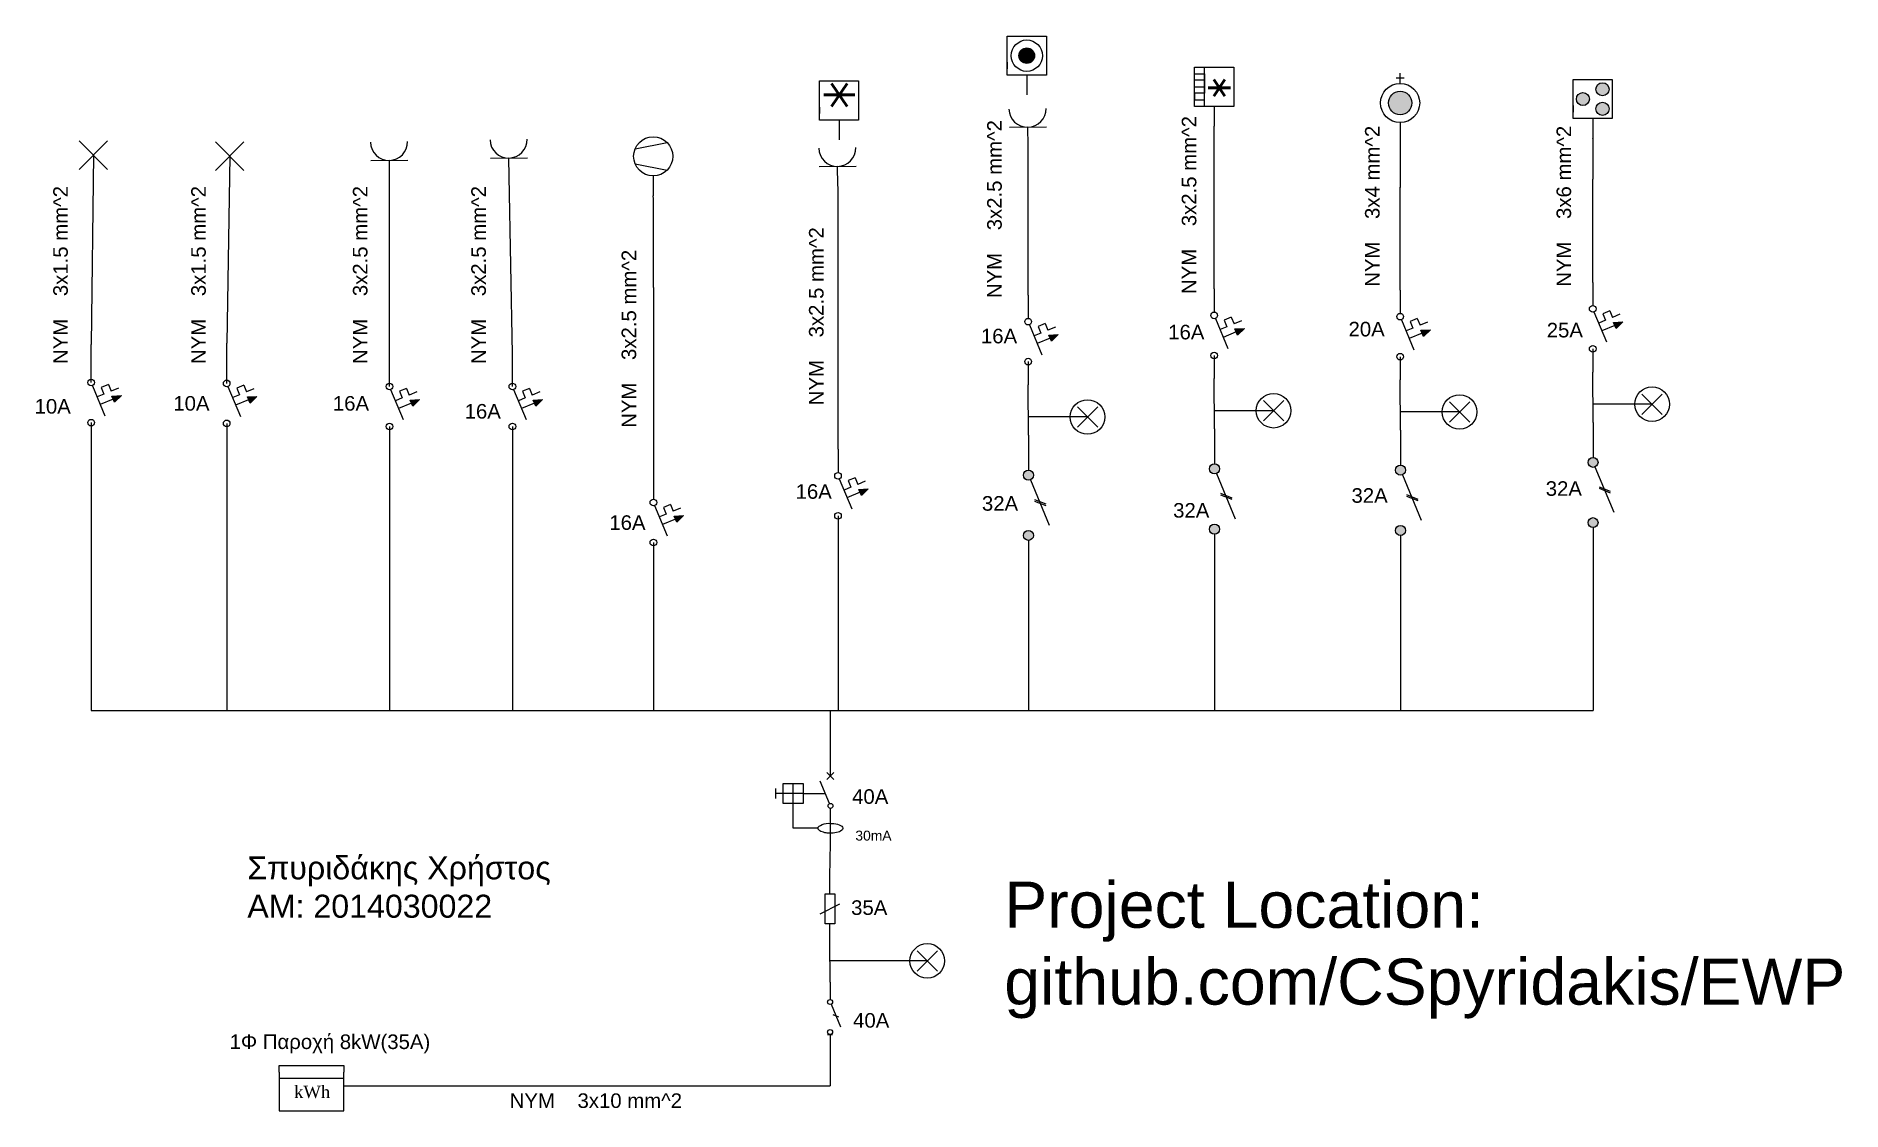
# Model space of a CAD drawing. Header units: millimetres. Extents: x 2192 to 2501, y 1847 to 2031.
import ezdxf

# ---------------------------------------------------------------- set-up
doc = ezdxf.new("R2010")
doc.units = ezdxf.units.MM
doc.styles.get("Standard").update_dxf_attribs({"font": 'arial.ttf'})
doc.styles.add('TXT', font='romans.shx')

msp = doc.modelspace()

# ---------------------------------------------------------------- hatches: boundary and pattern name
for points in [[(2360.24, 2027.74, 1), (2362.93, 2027.74, 1)], [(2423.65, 2019.62, 1), (2427.68, 2019.62, 1)]]:
    msp.add_hatch(color=256).paths.add_polyline_path(points)
h = msp.add_hatch(color=256)
h.paths.add_polyline_path([(2458.15, 2020.3, 1), (2455.91, 2020.3, 1)])
h.paths.add_polyline_path([(2459.27, 2021.98, 1), (2461.51, 2021.98, 1)])
h.paths.add_polyline_path([(2459.27, 2018.62, 1), (2461.51, 2018.62, 1)])
h = msp.add_hatch(color=256)
h.dxf.hatch_style = 1
h.paths.add_polyline_path([(2398.93, 1980.93), (2397.3, 1980.85), (2397.76, 1979.79)])
h = msp.add_hatch(color=256)
h.dxf.hatch_style = 1
h.paths.add_polyline_path([(2430.85, 1980.71), (2429.22, 1980.62), (2429.68, 1979.57)])
h = msp.add_hatch(color=256)
h.dxf.hatch_style = 1
h.paths.add_polyline_path([(2463.89, 1982.05), (2462.26, 1981.96), (2462.73, 1980.91)])
h = msp.add_hatch(color=256)
h.dxf.hatch_style = 1
h.paths.add_polyline_path([(2366.99, 1979.86), (2365.36, 1979.77), (2365.83, 1978.72)])
h = msp.add_hatch(color=256)
h.dxf.hatch_style = 1
h.paths.add_polyline_path([(2206.19, 1969.39), (2204.56, 1969.31), (2205.02, 1968.25)])
h = msp.add_hatch(color=256)
h.dxf.hatch_style = 1
h.paths.add_polyline_path([(2229.44, 1969.27), (2227.81, 1969.18), (2228.27, 1968.13)])
h = msp.add_hatch(color=256)
h.dxf.hatch_style = 1
h.paths.add_polyline_path([(2257.37, 1968.72), (2255.74, 1968.64), (2256.2, 1967.59)])
h = msp.add_hatch(color=256)
h.dxf.hatch_style = 1
h.paths.add_polyline_path([(2278.48, 1968.72), (2276.84, 1968.64), (2277.31, 1967.59)])
h = msp.add_hatch(color=256)
h.dxf.hatch_style = 1
h.paths.add_polyline_path([(2459.62, 1957.94, 1), (2457.91, 1957.94, 1)])
h.paths.add_polyline_path([(2457.91, 1947.6, 1), (2459.62, 1947.6, 1)])
h = msp.add_hatch(color=256)
h.dxf.hatch_style = 1
h.paths.add_polyline_path([(2362.72, 1955.75, 1), (2361.01, 1955.75, 1)])
h.paths.add_polyline_path([(2361.01, 1945.41, 1), (2362.72, 1945.41, 1)])
h = msp.add_hatch(color=256)
h.dxf.hatch_style = 1
h.paths.add_polyline_path([(2394.66, 1956.83, 1), (2392.94, 1956.83, 1)])
h.paths.add_polyline_path([(2392.94, 1946.48, 1), (2394.66, 1946.48, 1)])
h = msp.add_hatch(color=256)
h.dxf.hatch_style = 1
h.paths.add_polyline_path([(2426.58, 1956.61, 1), (2424.86, 1956.61, 1)])
h.paths.add_polyline_path([(2424.86, 1946.26, 1), (2426.58, 1946.26, 1)])
h = msp.add_hatch(color=256)
h.dxf.hatch_style = 1
h.paths.add_polyline_path([(2334.36, 1953.39), (2332.73, 1953.31), (2333.19, 1952.26)])
h = msp.add_hatch(color=256)
h.dxf.hatch_style = 1
h.paths.add_polyline_path([(2302.67, 1948.8), (2301.04, 1948.72), (2301.51, 1947.67)])

# ---------------------------------------------------------------- linework, layer by layer
for p, q in [((2358.23, 2024.38), (2358.23, 2031.1)), ((2358.23, 2031.1), (2364.94, 2031.1)), ((2364.94, 2031.1), (2364.94, 2024.38)), ((2358.23, 2028.86), (2358.23, 2029.98)), ((2358.23, 2026.62), (2358.23, 2025.5)), ((2364.94, 2024.38), (2358.23, 2024.38)), ((2361.58, 2024.38), (2359.91, 2024.38)), ((2361.58, 2024.38), (2361.58, 2024.38)), ((2361.58, 2024.38), (2361.58, 2020.99)), ((2390.39, 2019.04), (2390.39, 2025.76)), ((2390.39, 2025.76), (2397.1, 2025.76)), ((2390.39, 2023.52), (2390.39, 2024.64)), ((2390.39, 2024.64), (2392.07, 2024.64)), ((2392.07, 2019.04), (2392.07, 2025.76)), ((2392.07, 2024.64), (2392.07, 2021.28)), ((2397.1, 2025.76), (2397.1, 2019.04)), ((2425.66, 2023.87), (2424.98, 2023.87)), ((2425.66, 2022.97), (2425.66, 2024.76)), ((2426.35, 2023.87), (2425.66, 2023.87)), ((2326.01, 2016.68), (2326.01, 2023.4)), ((2326.01, 2023.4), (2332.72, 2023.4)), ((2326.01, 2021.16), (2326.01, 2022.28)), ((2332.72, 2023.4), (2332.72, 2016.68)), ((2392.07, 2023.52), (2390.39, 2023.52)), ((2390.39, 2022.4), (2392.07, 2022.4)), ((2392.07, 2021.28), (2390.39, 2021.28)), ((2390.39, 2021.28), (2390.39, 2020.16)), ((2392.07, 2022.4), (2392.07, 2023.52)), ((2455.36, 2016.95), (2455.36, 2023.66)), ((2455.36, 2023.66), (2462.07, 2023.66)), ((2455.36, 2021.42), (2455.36, 2022.54)), ((2462.07, 2023.66), (2462.07, 2016.95)), ((2326.01, 2018.92), (2326.01, 2017.8)), ((2390.39, 2020.16), (2392.07, 2020.16)), ((2397.1, 2019.04), (2390.39, 2019.04)), ((2393.74, 2019.04), (2392.07, 2019.04)), ((2393.74, 2019.04), (2393.74, 2019.04)), ((2393.74, 2019.04), (2393.74, 2015.65)), ((2455.36, 2019.18), (2455.36, 2018.06)), ((2332.72, 2016.68), (2326.01, 2016.68)), ((2329.37, 2016.68), (2327.69, 2016.68)), ((2329.37, 2016.68), (2329.37, 2016.68)), ((2329.37, 2016.68), (2329.37, 2013.29)), ((2361.76, 2015.47), (2358.59, 2015.41)), ((2361.76, 2015.47), (2364.94, 2015.53)), ((2361.82, 2012.29), (2361.76, 2015.47)), ((2393.74, 2006.92), (2393.74, 2015.65)), ((2425.66, 2016.26), (2425.66, 2016.26)), ((2425.66, 2016.26), (2425.66, 2012.86)), ((2462.07, 2016.95), (2455.36, 2016.95)), ((2458.71, 2016.95), (2457.03, 2016.95)), ((2458.71, 2016.95), (2458.71, 2016.95)), ((2458.71, 2016.95), (2458.71, 2013.55)), ((2198.96, 2013.1), (2203.83, 2008.23)), ((2203.83, 2013.1), (2198.96, 2008.23)), ((2222.35, 2012.93), (2227.22, 2008.05)), ((2227.22, 2012.93), (2222.35, 2008.05)), ((2294.36, 2011.75), (2299.84, 2012.84)), ((2361.82, 2005.32), (2361.82, 2012.29)), ((2425.66, 2012.86), (2425.66, 2005.13)), ((2458.71, 2013.48), (2458.71, 2013.55)), ((2458.71, 2013.48), (2458.71, 2006.56)), ((2201.39, 2010.67), (2201.01, 1978.19)), ((2224.78, 2010.49), (2224.26, 1978.38)), ((2252.18, 2009.77), (2249, 2009.71)), ((2252.18, 2009.77), (2255.35, 2009.83)), ((2252.23, 2006.59), (2252.18, 2009.77)), ((2272.7, 2010.16), (2269.52, 2010.1)), ((2272.7, 2010.16), (2275.87, 2010.22)), ((2272.75, 2006.98), (2272.7, 2010.16)), ((2294.36, 2009.18), (2299.84, 2008.09)), ((2329.12, 2008.74), (2325.94, 2008.68)), ((2329.12, 2008.74), (2332.29, 2008.8)), ((2329.17, 2005.57), (2329.12, 2008.74)), ((2252.19, 1978.06), (2252.23, 2006.59)), ((2273.29, 1976.59), (2272.75, 2006.98)), ((2297.46, 2007.11), (2297.46, 2007.11)), ((2297.46, 2007.11), (2297.46, 2003.71)), ((2329.18, 2005.08), (2329.17, 2005.57)), ((2361.81, 2004.69), (2361.82, 2005.32)), ((2393.75, 2006.67), (2393.74, 2006.92)), ((2393.75, 1987.71), (2393.75, 2006.67)), ((2458.71, 1988.83), (2458.71, 2006.56)), ((2297.49, 2003.16), (2297.46, 2003.71)), ((2297.49, 1987.94), (2297.49, 2003.16)), ((2329.18, 1987.71), (2329.18, 2005.08)), ((2361.81, 1986.64), (2361.81, 2004.69)), ((2425.66, 2005.13), (2425.66, 2005.17)), ((2425.66, 1987.49), (2425.66, 2005.13)), ((2297.49, 1987.94), (2297.49, 1955.59)), ((2329.18, 1960.18), (2329.18, 1987.71)), ((2361.81, 1986.64), (2361.81, 1982.66)), ((2393.75, 1987.71), (2393.75, 1983.74)), ((2425.66, 1987.49), (2425.66, 1983.51)), ((2458.71, 1988.83), (2458.71, 1984.85)), ((2458.93, 1983.76), (2461.07, 1978.6)), ((2461.65, 1983.96), (2460.43, 1983.46)), ((2461.65, 1983.96), (2462.12, 1982.82)), ((2362.03, 1981.57), (2364.17, 1976.41)), ((2364.75, 1981.77), (2363.53, 1981.27)), ((2363.53, 1981.27), (2364.01, 1980.13)), ((2364.75, 1981.77), (2365.22, 1980.63)), ((2366.49, 1981.16), (2365.22, 1980.63)), ((2393.96, 1982.64), (2396.1, 1977.49)), ((2395.94, 1981.2), (2394.78, 1980.73)), ((2396.68, 1982.85), (2395.47, 1982.34)), ((2395.47, 1982.34), (2395.94, 1981.2)), ((2396.68, 1982.85), (2397.15, 1981.71)), ((2398.43, 1982.24), (2397.15, 1981.71)), ((2397.3, 1980.85), (2398.93, 1980.93)), ((2397.76, 1979.79), (2397.3, 1980.85)), ((2398.93, 1980.93), (2397.76, 1979.79)), ((2425.88, 1982.42), (2428.02, 1977.26)), ((2427.86, 1980.98), (2426.7, 1980.5)), ((2428.6, 1982.62), (2427.38, 1982.12)), ((2427.38, 1982.12), (2427.86, 1980.98)), ((2428.6, 1982.62), (2429.07, 1981.48)), ((2430.35, 1982.01), (2429.07, 1981.48)), ((2429.22, 1980.62), (2430.85, 1980.71)), ((2429.68, 1979.57), (2429.22, 1980.62)), ((2430.85, 1980.71), (2429.68, 1979.57)), ((2460.9, 1982.32), (2459.75, 1981.84)), ((2462.49, 1981.45), (2460.25, 1980.52)), ((2460.43, 1983.46), (2460.9, 1982.32)), ((2463.39, 1983.35), (2462.12, 1982.82)), ((2462.26, 1981.96), (2463.89, 1982.05)), ((2462.73, 1980.91), (2462.26, 1981.96)), ((2463.89, 1982.05), (2462.73, 1980.91)), ((2201.01, 1971.63), (2201.01, 1978.19)), ((2224.26, 1971.5), (2224.26, 1978.38)), ((2252.19, 1970.96), (2252.19, 1978.06)), ((2364.01, 1980.13), (2362.85, 1979.65)), ((2365.59, 1979.26), (2363.35, 1978.33)), ((2365.36, 1979.77), (2366.99, 1979.86)), ((2365.83, 1978.72), (2365.36, 1979.77)), ((2366.99, 1979.86), (2365.83, 1978.72)), ((2397.52, 1980.33), (2395.28, 1979.4)), ((2429.44, 1980.11), (2427.2, 1979.18)), ((2458.71, 1977.42), (2458.71, 1973.44)), ((2273.29, 1970.96), (2273.29, 1976.59)), ((2361.81, 1975.23), (2361.81, 1971.25)), ((2393.75, 1976.3), (2393.75, 1972.33)), ((2425.66, 1976.08), (2425.66, 1972.1)), ((2203.95, 1971.31), (2202.73, 1970.81)), ((2203.95, 1971.31), (2204.42, 1970.17)), ((2227.19, 1971.18), (2225.98, 1970.68)), ((2227.19, 1971.18), (2227.67, 1970.04)), ((2361.87, 1962.61), (2361.81, 1971.25)), ((2393.8, 1963.68), (2393.75, 1972.33)), ((2425.72, 1963.46), (2425.66, 1972.1)), ((2458.77, 1964.8), (2458.71, 1973.44)), ((2201.23, 1971.1), (2203.36, 1965.95)), ((2203.2, 1969.67), (2202.05, 1969.19)), ((2204.79, 1968.79), (2202.54, 1967.87)), ((2202.73, 1970.81), (2203.2, 1969.67)), ((2205.69, 1970.7), (2204.42, 1970.17)), ((2204.56, 1969.31), (2206.19, 1969.39)), ((2205.02, 1968.25), (2204.56, 1969.31)), ((2206.19, 1969.39), (2205.02, 1968.25)), ((2224.48, 1970.98), (2226.61, 1965.82)), ((2226.45, 1969.54), (2225.3, 1969.06)), ((2228.03, 1968.67), (2225.79, 1967.74)), ((2225.98, 1970.68), (2226.45, 1969.54)), ((2228.94, 1970.57), (2227.67, 1970.04)), ((2227.81, 1969.18), (2229.44, 1969.27)), ((2228.27, 1968.13), (2227.81, 1969.18)), ((2229.44, 1969.27), (2228.27, 1968.13)), ((2252.4, 1970.44), (2254.54, 1965.28)), ((2254.38, 1969), (2253.22, 1968.52)), ((2255.96, 1968.13), (2253.72, 1967.2)), ((2255.12, 1970.64), (2253.91, 1970.14)), ((2253.91, 1970.14), (2254.38, 1969)), ((2255.12, 1970.64), (2255.59, 1969.5)), ((2256.87, 1970.03), (2255.59, 1969.5)), ((2255.74, 1968.64), (2257.37, 1968.72)), ((2256.2, 1967.59), (2255.74, 1968.64)), ((2257.37, 1968.72), (2256.2, 1967.59)), ((2273.51, 1970.44), (2275.65, 1965.28)), ((2275.49, 1969), (2274.33, 1968.52)), ((2277.07, 1968.13), (2274.83, 1967.2)), ((2276.23, 1970.64), (2275.01, 1970.14)), ((2275.01, 1970.14), (2275.49, 1969)), ((2276.23, 1970.64), (2276.7, 1969.5)), ((2277.98, 1970.03), (2276.7, 1969.5)), ((2276.84, 1968.64), (2278.48, 1968.72)), ((2277.31, 1967.59), (2276.84, 1968.64)), ((2278.48, 1968.72), (2277.31, 1967.59)), ((2402.19, 1968.55), (2405.68, 1965.06)), ((2405.68, 1968.55), (2402.19, 1965.06)), ((2434.11, 1968.33), (2437.6, 1964.84)), ((2437.6, 1968.33), (2434.11, 1964.84)), ((2467.16, 1969.67), (2470.65, 1966.18)), ((2470.65, 1969.67), (2467.16, 1966.18)), ((2372, 1965.73), (2361.85, 1965.73)), ((2370.26, 1967.48), (2373.75, 1963.99)), ((2373.75, 1967.48), (2370.26, 1963.99)), ((2403.94, 1966.81), (2393.78, 1966.81)), ((2435.85, 1966.59), (2425.7, 1966.59)), ((2468.9, 1967.92), (2458.75, 1967.92)), ((2201.01, 1964.76), (2201.01, 1915.34)), ((2224.26, 1964.64), (2224.26, 1915.34)), ((2252.19, 1964.1), (2252.19, 1915.34)), ((2273.29, 1964.1), (2273.29, 1915.34)), ((2361.87, 1962.61), (2361.87, 1956.61)), ((2393.8, 1963.68), (2393.8, 1957.68)), ((2425.72, 1963.46), (2425.72, 1957.46)), ((2458.77, 1964.8), (2458.77, 1958.8)), ((2329.18, 1960.18), (2329.18, 1956.2)), ((2394.13, 1956.04), (2397.35, 1948.26)), ((2426.05, 1955.81), (2429.27, 1948.04)), ((2459.09, 1957.15), (2462.31, 1949.38)), ((2297.49, 1955.59), (2297.49, 1951.61)), ((2329.4, 1955.11), (2331.53, 1949.95)), ((2331.37, 1953.67), (2330.22, 1953.19)), ((2332.96, 1952.8), (2330.72, 1951.87)), ((2332.12, 1955.31), (2330.9, 1954.81)), ((2330.9, 1954.81), (2331.37, 1953.67)), ((2332.12, 1955.31), (2332.59, 1954.17)), ((2333.86, 1954.7), (2332.59, 1954.17)), ((2332.73, 1953.31), (2334.36, 1953.39)), ((2333.19, 1952.26), (2332.73, 1953.31)), ((2334.36, 1953.39), (2333.19, 1952.26)), ((2362.2, 1954.96), (2365.41, 1947.19)), ((2394.84, 1952.64), (2396.77, 1951.88)), ((2459.81, 1953.75), (2461.73, 1952.99)), ((2459.81, 1953.49), (2461.73, 1952.73)), ((2297.71, 1950.52), (2299.85, 1945.36)), ((2300.43, 1950.72), (2299.21, 1950.22)), ((2299.21, 1950.22), (2299.69, 1949.08)), ((2300.43, 1950.72), (2300.9, 1949.58)), ((2302.17, 1950.11), (2300.9, 1949.58)), ((2362.91, 1951.56), (2364.83, 1950.8)), ((2362.91, 1951.3), (2364.83, 1950.54)), ((2394.84, 1952.37), (2396.77, 1951.61)), ((2426.76, 1952.42), (2428.69, 1951.65)), ((2426.76, 1952.15), (2428.69, 1951.39)), ((2299.69, 1949.08), (2298.53, 1948.6)), ((2301.27, 1948.21), (2299.03, 1947.28)), ((2301.04, 1948.72), (2302.67, 1948.8)), ((2301.51, 1947.67), (2301.04, 1948.72)), ((2302.67, 1948.8), (2301.51, 1947.67)), ((2329.18, 1948.77), (2329.18, 1915.34)), ((2458.77, 1946.74), (2458.77, 1915.34)), ((2297.49, 1944.18), (2297.49, 1915.34)), ((2361.87, 1944.55), (2361.87, 1915.34)), ((2393.8, 1945.63), (2393.8, 1915.34)), ((2425.72, 1945.4), (2425.72, 1915.34)), ((2201.01, 1915.34), (2458.77, 1915.34)), ((2327.89, 1904.1), (2327.89, 1915.34)), ((2327.73, 1899.38), (2326.12, 1903.25)), ((2327.29, 1903.54), (2328.49, 1904.74)), ((2328.49, 1903.54), (2327.29, 1904.74)), ((2318.51, 1900.27), (2318.51, 1901.97)), ((2319.79, 1901.12), (2318.51, 1901.12)), ((2319.79, 1899.41), (2319.79, 1902.82)), ((2319.79, 1902.82), (2323.2, 1902.82)), ((2323.2, 1901.12), (2319.79, 1901.12)), ((2321.49, 1899.41), (2321.49, 1902.82)), ((2323.2, 1902.82), (2323.2, 1899.41)), ((2323.2, 1901.12), (2327.04, 1901.12)), ((2323.2, 1899.41), (2319.79, 1899.41)), ((2321.49, 1895.15), (2321.49, 1899.41)), ((2327.89, 1892.59), (2327.89, 1898.56)), ((2325.76, 1895.15), (2321.49, 1895.15)), ((2325.76, 1895.15), (2325.8, 1895.32)), ((2325.8, 1894.97), (2325.76, 1895.15)), ((2325.8, 1895.32), (2325.94, 1895.49)), ((2325.93, 1894.82), (2325.8, 1894.97)), ((2326.06, 1894.73), (2325.93, 1894.82)), ((2325.94, 1895.49), (2326.15, 1895.64)), ((2326.23, 1894.62), (2326.06, 1894.73)), ((2326.15, 1895.64), (2326.45, 1895.78)), ((2326.45, 1894.52), (2326.23, 1894.62)), ((2326.45, 1895.78), (2326.81, 1895.89)), ((2326.67, 1894.45), (2326.45, 1894.52)), ((2326.91, 1894.39), (2326.67, 1894.45)), ((2326.81, 1895.89), (2327.16, 1895.95)), ((2327.14, 1894.35), (2326.91, 1894.39)), ((2327.32, 1894.33), (2327.14, 1894.35)), ((2327.16, 1895.95), (2327.62, 1896)), ((2327.49, 1894.31), (2327.32, 1894.33)), ((2327.73, 1894.3), (2327.49, 1894.31)), ((2327.62, 1896), (2327.89, 1895.99)), ((2327.88, 1894.3), (2327.73, 1894.3)), ((2328.01, 1894.3), (2327.88, 1894.3)), ((2327.89, 1895.99), (2328.21, 1895.99)), ((2328.17, 1894.31), (2328.01, 1894.3)), ((2328.37, 1894.32), (2328.17, 1894.31)), ((2328.21, 1895.99), (2328.44, 1895.98)), ((2328.66, 1894.35), (2328.37, 1894.32)), ((2328.44, 1895.98), (2328.8, 1895.93)), ((2328.9, 1894.4), (2328.66, 1894.35)), ((2328.8, 1895.93), (2329.1, 1895.86)), ((2329.22, 1894.48), (2328.9, 1894.4)), ((2329.1, 1895.86), (2329.4, 1895.75)), ((2329.42, 1894.56), (2329.22, 1894.48)), ((2329.4, 1895.75), (2329.62, 1895.64)), ((2329.62, 1894.66), (2329.42, 1894.56)), ((2329.62, 1895.64), (2329.82, 1895.5)), ((2329.83, 1894.81), (2329.62, 1894.66)), ((2329.82, 1895.5), (2329.97, 1895.34)), ((2329.96, 1894.94), (2329.83, 1894.81)), ((2330.01, 1895.08), (2329.96, 1894.94)), ((2329.97, 1895.34), (2330.02, 1895.2)), ((2330.02, 1895.2), (2330.01, 1895.08)), ((2327.8, 1886.86), (2327.89, 1892.59)), ((2327.8, 1883.87), (2327.8, 1886.86)), ((2326.1, 1880.46), (2329.51, 1882.17)), ((2326.95, 1883.87), (2328.66, 1883.87)), ((2326.95, 1878.76), (2326.95, 1883.87)), ((2328.66, 1883.87), (2328.66, 1878.76)), ((2328.66, 1878.76), (2326.95, 1878.76)), ((2327.8, 1875.77), (2327.8, 1878.76)), ((2327.82, 1868.74), (2327.8, 1875.77)), ((2344.5, 1872.38), (2327.81, 1872.38)), ((2342.75, 1874.13), (2346.24, 1870.64)), ((2346.24, 1874.13), (2342.75, 1870.64)), ((2327.82, 1868.74), (2327.82, 1865.76)), ((2327.98, 1864.94), (2329.59, 1861.07)), ((2328.3, 1863.19), (2329.26, 1862.81)), ((2327.39, 1859.76), (2328.25, 1859.76)), ((2327.82, 1859.76), (2327.82, 1850.97)), ((2233.26, 1853.31), (2233.26, 1854.42)), ((2233.26, 1854.42), (2244.37, 1854.42)), ((2244.37, 1854.42), (2244.37, 1853.31)), ((2233.26, 1853.31), (2233.26, 1846.65)), ((2244.37, 1852.2), (2233.26, 1852.2)), ((2244.37, 1846.65), (2244.37, 1853.31)), ((2244.37, 1850.97), (2327.82, 1850.97)), ((2233.26, 1846.65), (2244.37, 1846.65))]:
    msp.add_line(p, q)
for centre, radius in [((2361.58, 2027.74), 2.69), ((2361.58, 2027.74), 1.34), ((2425.66, 2019.62), 3.36), ((2425.66, 2019.62), 2.01), ((2457.03, 2020.3), 1.12), ((2460.39, 2021.98), 1.12), ((2460.39, 2018.62), 1.12), ((2297.46, 2010.47), 3.36), ((2393.75, 1983.17), 0.568), ((2458.71, 1984.28), 0.568), ((2361.81, 1982.09), 0.568), ((2425.66, 1982.95), 0.568), ((2458.71, 1977.42), 0.568), ((2361.81, 1975.23), 0.568), ((2393.75, 1976.3), 0.568), ((2425.66, 1976.08), 0.568), ((2201.01, 1971.63), 0.568), ((2224.26, 1971.5), 0.568), ((2252.19, 1970.96), 0.568), ((2273.29, 1970.96), 0.568), ((2372, 1965.73), 2.97), ((2403.94, 1966.81), 2.97), ((2435.85, 1966.59), 2.97), ((2468.9, 1967.92), 2.97), ((2201.01, 1964.76), 0.568), ((2224.26, 1964.64), 0.568), ((2252.19, 1964.1), 0.568), ((2273.29, 1964.1), 0.568), ((2458.77, 1957.94), 0.856), ((2329.18, 1955.63), 0.568), ((2361.87, 1955.75), 0.856), ((2393.8, 1956.83), 0.856), ((2425.72, 1956.61), 0.856), ((2297.49, 1951.04), 0.568), ((2329.18, 1948.77), 0.568), ((2393.8, 1946.48), 0.856), ((2425.72, 1946.26), 0.856), ((2458.77, 1947.6), 0.856), ((2297.49, 1944.18), 0.568), ((2361.87, 1945.41), 0.856), ((2327.89, 1898.99), 0.426), ((2344.5, 1872.38), 2.97), ((2327.82, 1865.33), 0.426), ((2327.82, 1860.18), 0.426)]:
    msp.add_circle(centre, radius)
for centre in [(2361.7, 2018.64), (2252.12, 2012.95), (2272.64, 2013.34), (2329.06, 2011.92)]:
    msp.add_arc(centre, 3.18, 181.0444, 1.0444)

# ---------------------------------------------------------------- texts
at = {"style": 'TXT'}
msp.add_text('*', height=6.71, rotation=90, dxfattribs=at).set_placement((2399.42, 2019.91))
at = {"insert": (2326.77, 2017.84), "char_height": 9.23, "width": 8.0308, "attachment_point": 1, "rotation": 90, "style": 'TXT'}
msp.add_mtext('*', dxfattribs=at)
at = {"char_height": 2.5, "attachment_point": 1, "rotation": 90}
for s, insert in [('NYM    3x2.5 mm^ 2', (2354.78, 1986.13)), ('NYM    3x2.5 mm^ 2', (2388.18, 1986.83)), ('NYM    3x4 mm^ 2', (2419.63, 1988.07)), ('NYM    3x6 mm^ 2', (2452.5, 1988.07)), ('NYM    3x1.5 mm^ 2', (2194.49, 1974.82)), ('NYM    3x1.5 mm^ 2', (2218.17, 1974.82)), ('NYM    3x2.5 mm^ 2', (2245.92, 1974.82)), ('NYM    3x2.5 mm^ 2', (2266.24, 1974.82)), ('NYM    3x2.5 mm^ 2', (2324.2, 1967.75)), ('NYM    3x2.5 mm^ 2', (2292.04, 1963.87))]:
    msp.add_mtext_dynamic_manual_height_columns(s, width=30.9535, gutter_width=12.5, heights=[3.4], dxfattribs=dict(at, insert=insert))
at = {"attachment_point": 1}
for s, width, gutter_width, heights, insert, char_height in [('16A', 8.973, 12.5, [0], (2353.71, 1980.87), 2.5), ('16A', 8.973, 12.5, [0], (2385.85, 1981.55), 2.5), ('20A', 8.973, 12.5, [0], (2416.8, 1982.06), 2.5), ('25A', 8.973, 12.5, [0], (2450.82, 1981.89), 2.5), ('10A', 8.973, 12.5, [0], (2191.29, 1968.81), 2.5), ('10A', 8.973, 12.5, [0], (2215.1, 1969.32), 2.5), ('16A', 8.973, 12.5, [0], (2242.48, 1969.32), 2.5), ('16A', 8.973, 12.5, [0], (2265.1, 1967.96), 2.5), ('16A', 8.973, 12.5, [0], (2321.9, 1954.19), 2.5), ('32A', 8.973, 12.5, [0], (2417.31, 1953.51), 2.5), ('32A', 8.973, 12.5, [0], (2450.65, 1954.7), 2.5), ('32A', 8.973, 12.5, [0], (2353.88, 1952.15), 2.5), ('32A', 8.973, 12.5, [0], (2386.7, 1950.96), 2.5), ('16A', 8.973, 12.5, [0], (2289.93, 1948.86), 2.5), ('40A', 8.973, 12.5, [0], (2331.6, 1901.84), 2.5), ('30mA', 6.1043, 8.5, [0], (2332.16, 1894.74), 1.701), ('{\\fArial|b0|i0|c161|p34;Σπυριδάκης Χρήστος\\PΑΜ: 2014030022}', 135.1295, 19.75, [0], (2227.8, 1890.33), 3.9496), ('Project Location:\\Pgithub.com/CSpyridakis/EWP', 5041.3571, 39.56, [0], (2357.72, 1885.98), 7.9124), ('35A', 8.973, 12.5, [0], (2331.43, 1882.78), 2.5), ('40A', 8.973, 12.5, [0], (2331.77, 1863.43), 2.5), ('1{\\fArial|b0|i0|c161|p34;Φ Παροχή 8}kW(35A)', 43.0288, 12.5, [8.71], (2224.76, 1859.76), 2.5), ('NYM    3x10 mm^ 2', 30.9535, 12.5, [3.4], (2272.83, 1849.65), 2.5)]:
    msp.add_mtext_dynamic_manual_height_columns(s, width=width, gutter_width=gutter_width, heights=heights, dxfattribs=dict(at, insert=insert, char_height=char_height))
at = {"insert": (2235.83, 1850.97), "char_height": 2.1094, "width": 8.8816, "attachment_point": 1}
msp.add_mtext('{\\fTimes New Roman|b0|i0|c0|p18;kWh}', dxfattribs=at)

doc.saveas('drawing.dxf')
